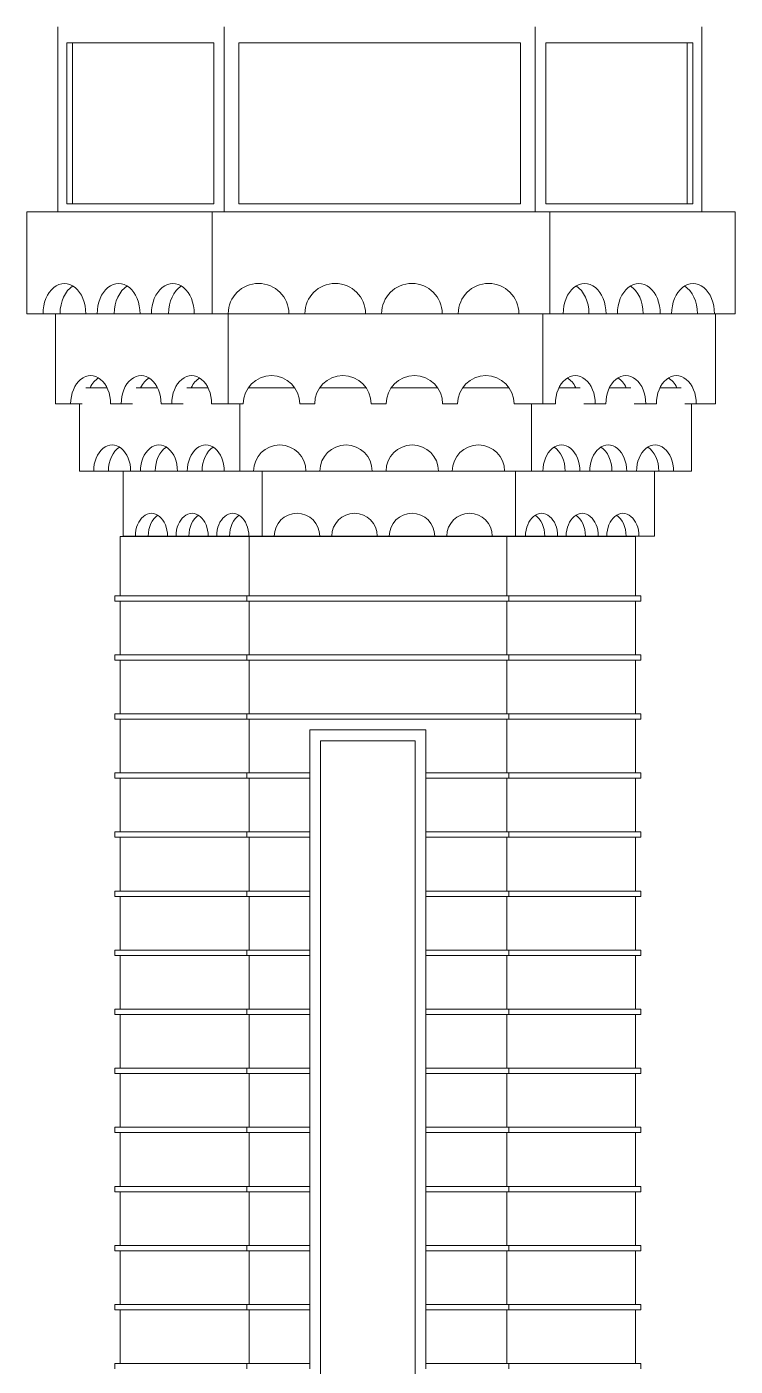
# Model space of a CAD drawing. Header units: inches. Extents: x -6210 to 141093, y -2740 to 21225.
# Drawn here: x 84129.7 to 84261.7, y 126.7 to 376.1 of the extents above; entities that cross this region are included whole.
import ezdxf

# ---------------------------------------------------------------- set-up
doc = ezdxf.new("R2010")
doc.units = ezdxf.units.IN
doc.header["$LTSCALE"] = 100
doc.header["$MEASUREMENT"] = 0
doc.layers.add('car area', color=53, linetype='Continuous')

msp = doc.modelspace()

# ---------------------------------------------------------------- linework, layer by layer
at = {"layer": 'car area', "linetype": 'Continuous', "lineweight": 0, "extrusion": (0, 1, 0)}
for p, q in [((84135.48484, 341.70481), (84135.48484, 376.14502)), ((84166.51428, 341.70481), (84166.51428, 376.14502)), ((84224.4554, 341.70481), (84224.4554, 376.14502)), ((84255.48484, 341.70481), (84255.48484, 376.14502)), ((84137.16609, 373.14502), (84137.16609, 343.14502)), ((84164.56467, 373.14502), (84137.16609, 373.14502)), ((84138.22675, 343.14502), (84138.22675, 373.14502)), ((84164.56467, 343.14502), (84164.56467, 373.14502)), ((84169.25692, 373.14502), (84169.25692, 343.14502)), ((84221.71276, 373.14502), (84169.25692, 373.14502)), ((84221.71276, 343.14502), (84221.71276, 373.14502)), ((84226.40502, 373.14502), (84226.40502, 343.14502)), ((84253.80359, 373.14502), (84226.40502, 373.14502)), ((84252.78703, 343.14502), (84252.78703, 373.14502)), ((84253.80359, 343.14502), (84253.80359, 373.14502)), ((84137.16609, 343.14502), (84164.56467, 343.14502)), ((84169.25692, 343.14502), (84221.71276, 343.14502)), ((84226.40502, 343.14502), (84253.80359, 343.14502)), ((84129.7148, 341.70481), (84164.25896, 341.70481)), ((84129.7148, 322.70481), (84129.7148, 341.70481)), ((84164.25896, 341.70481), (84227.17064, 341.70481)), ((84164.25896, 322.70481), (84164.25896, 341.70481)), ((84227.17064, 341.70481), (84261.7148, 341.70481)), ((84227.17064, 322.70481), (84227.17064, 341.70481)), ((84261.7148, 322.70481), (84261.7148, 341.70481)), ((84132.74141, 322.70481), (84129.7148, 322.70481)), ((84132.74141, 322.70481), (84135.92339, 322.70481)), ((84135.07216, 305.93317), (84135.07216, 322.70481)), ((84135.92339, 322.70481), (84140.72183, 322.70481)), ((84142.84315, 322.70481), (84140.72183, 322.70481)), ((84142.84315, 322.70481), (84146.02513, 322.70481)), ((84146.02513, 322.70481), (84150.82357, 322.70481)), ((84152.94489, 322.70481), (84150.82357, 322.70481)), ((84152.94489, 322.70481), (84156.12687, 322.70481)), ((84156.12687, 322.70481), (84160.92531, 322.70481)), ((84164.25896, 322.70481), (84160.92531, 322.70481)), ((84167.25896, 322.70481), (84164.25896, 322.70481)), ((84167.25896, 322.70481), (84178.54497, 322.70481)), ((84167.25896, 305.93317), (84167.25896, 322.70481)), ((84167.25896, 322.70481), (84178.54497, 322.70481)), ((84181.54497, 322.70481), (84178.54497, 322.70481)), ((84181.54497, 322.70481), (84192.83098, 322.70481)), ((84181.54497, 322.70481), (84192.83098, 322.70481)), ((84195.83098, 322.70481), (84192.83098, 322.70481)), ((84195.83098, 322.70481), (84207.117, 322.70481)), ((84195.83098, 322.70481), (84207.117, 322.70481)), ((84210.117, 322.70481), (84207.117, 322.70481)), ((84210.117, 322.70481), (84221.40301, 322.70481)), ((84210.117, 322.70481), (84221.40301, 322.70481)), ((84227.17064, 322.70481), (84221.40301, 322.70481)), ((84225.87743, 305.93317), (84225.87743, 322.70481)), ((84229.66725, 322.70481), (84227.17064, 322.70481)), ((84229.66725, 322.70481), (84234.75106, 322.70481)), ((84234.75106, 322.70481), (84237.64767, 322.70481)), ((84239.76899, 322.70481), (84237.64767, 322.70481)), ((84239.76899, 322.70481), (84244.8528, 322.70481)), ((84244.8528, 322.70481), (84247.74941, 322.70481)), ((84249.87073, 322.70481), (84247.74941, 322.70481)), ((84249.87073, 322.70481), (84254.95454, 322.70481)), ((84254.95454, 322.70481), (84257.85115, 322.70481)), ((84261.7148, 322.70481), (84257.85115, 322.70481)), ((84258.06422, 305.93317), (84258.06422, 322.70481)), ((84140.69566, 308.93317), (84144.66348, 308.93317)), ((84150.10804, 308.93317), (84154.07585, 308.93317)), ((84159.52041, 308.93317), (84163.48823, 308.93317)), ((84170.99408, 308.93317), (84179.63021, 308.93317)), ((84184.30519, 308.93317), (84192.94132, 308.93317)), ((84197.6163, 308.93317), (84206.25243, 308.93317)), ((84210.92741, 308.93317), (84219.56354, 308.93317)), ((84228.86824, 308.93317), (84232.83208, 308.93317)), ((84238.28061, 308.93317), (84242.24446, 308.93317)), ((84247.69299, 308.93317), (84251.65683, 308.93317)), ((84137.89223, 305.93317), (84135.07216, 305.93317)), ((84137.89223, 305.93317), (84140.03109, 305.93317)), ((84139.56422, 293.38771), (84139.56422, 305.93317)), ((84147.30461, 305.93317), (84145.32805, 305.93317)), ((84147.30461, 305.93317), (84149.44346, 305.93317)), ((84156.71698, 305.93317), (84154.74043, 305.93317)), ((84156.71698, 305.93317), (84158.85584, 305.93317)), ((84167.25896, 305.93317), (84164.1528, 305.93317)), ((84170.05423, 305.93317), (84167.25896, 305.93317)), ((84169.39781, 293.38771), (84169.39781, 305.93317)), ((84183.36534, 305.93317), (84180.57006, 305.93317)), ((84196.67645, 305.93317), (84193.88117, 305.93317)), ((84209.98755, 305.93317), (84207.19228, 305.93317)), ((84225.87743, 305.93317), (84220.50339, 305.93317)), ((84223.73063, 293.38771), (84223.73063, 305.93317)), ((84228.20366, 305.93317), (84225.87743, 305.93317)), ((84233.49666, 305.93317), (84235.63948, 305.93317)), ((84237.61604, 305.93317), (84235.63948, 305.93317)), ((84242.90903, 305.93317), (84245.05186, 305.93317)), ((84247.02841, 305.93317), (84245.05186, 305.93317)), ((84252.32141, 305.93317), (84254.46423, 305.93317)), ((84253.56422, 293.38771), (84253.56422, 305.93317)), ((84258.06422, 305.93317), (84254.46423, 305.93317)), ((84142.17811, 293.38771), (84139.56422, 293.38771)), ((84142.17811, 293.38771), (84144.92619, 293.38771)), ((84144.92619, 293.38771), (84149.07029, 293.38771)), ((84147.67786, 281.30044), (84147.67786, 293.38771)), ((84150.90234, 293.38771), (84149.07029, 293.38771)), ((84150.90234, 293.38771), (84153.65042, 293.38771)), ((84153.65042, 293.38771), (84157.79452, 293.38771)), ((84159.62657, 293.38771), (84157.79452, 293.38771)), ((84159.62657, 293.38771), (84162.37464, 293.38771)), ((84162.37464, 293.38771), (84166.51875, 293.38771)), ((84169.39781, 293.38771), (84166.51875, 293.38771)), ((84171.98872, 293.38771), (84169.39781, 293.38771)), ((84171.98872, 293.38771), (84181.73573, 293.38771)), ((84173.58597, 281.30044), (84173.58597, 293.38771)), ((84184.32664, 293.38771), (84181.73573, 293.38771)), ((84184.32664, 293.38771), (84194.07365, 293.38771)), ((84196.66456, 293.38771), (84194.07365, 293.38771)), ((84196.66456, 293.38771), (84206.41157, 293.38771)), ((84209.00248, 293.38771), (84206.41157, 293.38771)), ((84209.00248, 293.38771), (84218.7495, 293.38771)), ((84223.73063, 293.38771), (84218.7495, 293.38771)), ((84220.76974, 281.30044), (84220.76974, 293.38771)), ((84225.88679, 293.38771), (84223.73063, 293.38771)), ((84225.88679, 293.38771), (84230.0309, 293.38771)), ((84230.0309, 293.38771), (84232.77897, 293.38771)), ((84234.61102, 293.38771), (84232.77897, 293.38771)), ((84234.61102, 293.38771), (84238.75513, 293.38771)), ((84238.75513, 293.38771), (84241.5032, 293.38771)), ((84243.33525, 293.38771), (84241.5032, 293.38771)), ((84243.33525, 293.38771), (84247.47936, 293.38771)), ((84246.67786, 281.30044), (84246.67786, 293.38771)), ((84247.47936, 293.38771), (84250.22743, 293.38771)), ((84253.56422, 293.38771), (84250.22743, 293.38771)), ((84147.14367, 281.19225), (84171.14367, 281.19225)), ((84147.14367, 270.19225), (84147.14367, 281.19225)), ((84149.94782, 281.30044), (84147.67786, 281.30044)), ((84149.94782, 281.30044), (84152.3343, 281.30044)), ((84152.3343, 281.30044), (84155.93313, 281.30044)), ((84157.52412, 281.30044), (84155.93313, 281.30044)), ((84157.52412, 281.30044), (84159.91061, 281.30044)), ((84159.91061, 281.30044), (84163.50943, 281.30044)), ((84165.10042, 281.30044), (84163.50943, 281.30044)), ((84165.10042, 281.30044), (84167.48691, 281.30044)), ((84165.14367, 281.30044), (84165.14367, 281.19225)), ((84167.48691, 281.30044), (84171.08574, 281.30044)), ((84173.58597, 281.30044), (84171.08574, 281.30044)), ((84171.14367, 281.19225), (84219.14367, 281.19225)), ((84171.14367, 270.19225), (84171.14367, 281.19225)), ((84175.83597, 281.30044), (84173.58597, 281.30044)), ((84175.83597, 281.30044), (84184.30048, 281.30044)), ((84186.55048, 281.30044), (84184.30048, 281.30044)), ((84186.55048, 281.30044), (84195.01499, 281.30044)), ((84197.26499, 281.30044), (84195.01499, 281.30044)), ((84197.26499, 281.30044), (84205.72951, 281.30044)), ((84207.97951, 281.30044), (84205.72951, 281.30044)), ((84207.97951, 281.30044), (84216.44402, 281.30044)), ((84220.76974, 281.30044), (84216.44402, 281.30044)), ((84219.14367, 281.19225), (84243.14367, 281.19225)), ((84219.14367, 270.19225), (84219.14367, 281.19225)), ((84222.6422, 281.30044), (84220.76974, 281.30044)), ((84222.6422, 281.30044), (84226.24103, 281.30044)), ((84225.14367, 281.30044), (84225.14367, 281.19225)), ((84226.24103, 281.30044), (84228.62751, 281.30044)), ((84230.2185, 281.30044), (84228.62751, 281.30044)), ((84230.2185, 281.30044), (84233.81733, 281.30044)), ((84233.81733, 281.30044), (84236.20381, 281.30044)), ((84237.7948, 281.30044), (84236.20381, 281.30044)), ((84237.7948, 281.30044), (84241.39363, 281.30044)), ((84241.39363, 281.30044), (84243.78012, 281.30044)), ((84243.14367, 270.19225), (84243.14367, 281.19225)), ((84246.67786, 281.30044), (84243.78012, 281.30044)), ((84146.14367, 270.19225), (84170.72946, 270.19225)), ((84146.14367, 269.19225), (84146.14367, 270.19225)), ((84170.72946, 270.19225), (84219.55789, 270.19225)), ((84170.72946, 269.19225), (84170.72946, 270.19225)), ((84219.55789, 270.19225), (84244.14367, 270.19225)), ((84219.55789, 269.19225), (84219.55789, 270.19225)), ((84244.14367, 269.19225), (84244.14367, 270.19225)), ((84170.72946, 269.19225), (84146.14367, 269.19225)), ((84147.14367, 259.19225), (84147.14367, 269.19225)), ((84219.55789, 269.19225), (84170.72946, 269.19225)), ((84171.14367, 259.19225), (84171.14367, 269.19225)), ((84219.14367, 259.19225), (84219.14367, 269.19225)), ((84244.14367, 269.19225), (84219.55789, 269.19225)), ((84243.14367, 259.19225), (84243.14367, 269.19225)), ((84146.14367, 259.19225), (84170.72946, 259.19225)), ((84146.14367, 258.19225), (84146.14367, 259.19225)), ((84170.72946, 258.19225), (84146.14367, 258.19225)), ((84147.14367, 248.19225), (84147.14367, 258.19225)), ((84170.72946, 259.19225), (84219.55789, 259.19225)), ((84170.72946, 258.19225), (84170.72946, 259.19225)), ((84219.55789, 258.19225), (84170.72946, 258.19225)), ((84171.14367, 248.19225), (84171.14367, 258.19225)), ((84219.14367, 248.19225), (84219.14367, 258.19225)), ((84219.55789, 259.19225), (84244.14367, 259.19225)), ((84219.55789, 258.19225), (84219.55789, 259.19225)), ((84244.14367, 258.19225), (84219.55789, 258.19225)), ((84243.14367, 248.19225), (84243.14367, 258.19225)), ((84244.14367, 258.19225), (84244.14367, 259.19225)), ((84146.14367, 248.19225), (84170.72946, 248.19225)), ((84146.14367, 247.19225), (84146.14367, 248.19225)), ((84170.72946, 247.19225), (84146.14367, 247.19225)), ((84147.14367, 237.19225), (84147.14367, 247.19225)), ((84170.72946, 248.19225), (84219.55789, 248.19225)), ((84170.72946, 247.19225), (84170.72946, 248.19225)), ((84219.55789, 247.19225), (84170.72946, 247.19225)), ((84171.14367, 237.19225), (84171.14367, 247.19225)), ((84219.14367, 237.19225), (84219.14367, 247.19225)), ((84219.55789, 248.19225), (84244.14367, 248.19225)), ((84219.55789, 247.19225), (84219.55789, 248.19225)), ((84244.14367, 247.19225), (84219.55789, 247.19225)), ((84243.14367, 237.19225), (84243.14367, 247.19225)), ((84244.14367, 247.19225), (84244.14367, 248.19225)), ((84204.09798, 245.19225), (84182.4278, 245.19225)), ((84182.4278, 245.19225), (84182.4278, 237.19225)), ((84204.09798, 237.19225), (84204.09798, 245.19225)), ((84202.09798, 243.19225), (84184.4278, 243.19225)), ((84184.4278, 243.19225), (84184.4278, 31.19225)), ((84184.4278, 243.19225), (84202.09798, 243.19225)), ((84184.4278, 31.19225), (84184.4278, 243.19225)), ((84202.09798, 31.19225), (84202.09798, 243.19225)), ((84202.09798, 243.19225), (84202.09798, 31.19225)), ((84146.14367, 236.19225), (84146.14367, 237.19225)), ((84146.14367, 237.19225), (84170.72946, 237.19225)), ((84170.72946, 236.19225), (84170.72946, 237.19225)), ((84170.72946, 237.19225), (84182.4278, 237.19225)), ((84182.4278, 236.19225), (84182.4278, 237.19225)), ((84204.09798, 237.19225), (84219.55789, 237.19225)), ((84204.09798, 237.19225), (84204.09798, 236.19225)), ((84219.55789, 237.19225), (84244.14367, 237.19225)), ((84219.55789, 236.19225), (84219.55789, 237.19225)), ((84244.14367, 236.19225), (84244.14367, 237.19225)), ((84170.72946, 236.19225), (84146.14367, 236.19225)), ((84147.14367, 226.19225), (84147.14367, 236.19225)), ((84182.4278, 236.19225), (84170.72946, 236.19225)), ((84171.14367, 226.19225), (84171.14367, 236.19225)), ((84182.4278, 236.19225), (84182.4278, 226.19225)), ((84204.09798, 226.19225), (84204.09798, 236.19225)), ((84219.55789, 236.19225), (84204.09798, 236.19225)), ((84219.14367, 226.19225), (84219.14367, 236.19225)), ((84244.14367, 236.19225), (84219.55789, 236.19225)), ((84243.14367, 226.19225), (84243.14367, 236.19225)), ((84146.14367, 225.19225), (84146.14367, 226.19225)), ((84146.14367, 226.19225), (84170.72946, 226.19225)), ((84170.72946, 225.19225), (84146.14367, 225.19225)), ((84147.14367, 215.19225), (84147.14367, 225.19225)), ((84170.72946, 225.19225), (84170.72946, 226.19225)), ((84170.72946, 226.19225), (84182.4278, 226.19225)), ((84182.4278, 225.19225), (84170.72946, 225.19225)), ((84171.14367, 215.19225), (84171.14367, 225.19225)), ((84182.4278, 225.19225), (84182.4278, 226.19225)), ((84182.4278, 225.19225), (84182.4278, 215.19225)), ((84204.09798, 226.19225), (84219.55789, 226.19225)), ((84204.09798, 226.19225), (84204.09798, 225.19225)), ((84204.09798, 215.19225), (84204.09798, 225.19225)), ((84219.55789, 225.19225), (84204.09798, 225.19225)), ((84219.14367, 215.19225), (84219.14367, 225.19225)), ((84219.55789, 226.19225), (84244.14367, 226.19225)), ((84219.55789, 225.19225), (84219.55789, 226.19225)), ((84244.14367, 225.19225), (84219.55789, 225.19225)), ((84243.14367, 215.19225), (84243.14367, 225.19225)), ((84244.14367, 225.19225), (84244.14367, 226.19225)), ((84146.14367, 214.19225), (84146.14367, 215.19225)), ((84146.14367, 215.19225), (84170.72946, 215.19225)), ((84170.72946, 214.19225), (84170.72946, 215.19225)), ((84170.72946, 215.19225), (84182.4278, 215.19225)), ((84182.4278, 214.19225), (84182.4278, 215.19225)), ((84204.09798, 215.19225), (84219.55789, 215.19225)), ((84204.09798, 215.19225), (84204.09798, 214.19225)), ((84219.55789, 215.19225), (84244.14367, 215.19225)), ((84219.55789, 214.19225), (84219.55789, 215.19225)), ((84244.14367, 214.19225), (84244.14367, 215.19225)), ((84170.72946, 214.19225), (84146.14367, 214.19225)), ((84147.14367, 204.19225), (84147.14367, 214.19225)), ((84182.4278, 214.19225), (84170.72946, 214.19225)), ((84171.14367, 204.19225), (84171.14367, 214.19225)), ((84182.4278, 214.19225), (84182.4278, 204.19225)), ((84204.09798, 204.19225), (84204.09798, 214.19225)), ((84219.55789, 214.19225), (84204.09798, 214.19225)), ((84219.14367, 204.19225), (84219.14367, 214.19225)), ((84244.14367, 214.19225), (84219.55789, 214.19225)), ((84243.14367, 204.19225), (84243.14367, 214.19225)), ((84146.14367, 203.19225), (84146.14367, 204.19225)), ((84146.14367, 204.19225), (84170.72946, 204.19225)), ((84170.72946, 203.19225), (84146.14367, 203.19225)), ((84147.14367, 193.19225), (84147.14367, 203.19225)), ((84170.72946, 203.19225), (84170.72946, 204.19225)), ((84170.72946, 204.19225), (84182.4278, 204.19225)), ((84182.4278, 203.19225), (84170.72946, 203.19225)), ((84171.14367, 193.19225), (84171.14367, 203.19225)), ((84182.4278, 203.19225), (84182.4278, 204.19225)), ((84182.4278, 203.19225), (84182.4278, 193.19225)), ((84204.09798, 204.19225), (84219.55789, 204.19225)), ((84204.09798, 204.19225), (84204.09798, 203.19225)), ((84204.09798, 193.19225), (84204.09798, 203.19225)), ((84219.55789, 203.19225), (84204.09798, 203.19225)), ((84219.14367, 193.19225), (84219.14367, 203.19225)), ((84219.55789, 204.19225), (84244.14367, 204.19225)), ((84219.55789, 203.19225), (84219.55789, 204.19225)), ((84244.14367, 203.19225), (84219.55789, 203.19225)), ((84243.14367, 193.19225), (84243.14367, 203.19225)), ((84244.14367, 203.19225), (84244.14367, 204.19225)), ((84146.14367, 192.19225), (84146.14367, 193.19225)), ((84146.14367, 193.19225), (84170.72946, 193.19225)), ((84170.72946, 192.19225), (84146.14367, 192.19225)), ((84147.14367, 182.19225), (84147.14367, 192.19225)), ((84170.72946, 192.19225), (84170.72946, 193.19225)), ((84170.72946, 193.19225), (84182.4278, 193.19225)), ((84182.4278, 192.19225), (84170.72946, 192.19225)), ((84171.14367, 182.19225), (84171.14367, 192.19225)), ((84182.4278, 192.19225), (84182.4278, 193.19225)), ((84182.4278, 192.19225), (84182.4278, 182.19225)), ((84204.09798, 193.19225), (84219.55789, 193.19225)), ((84204.09798, 193.19225), (84204.09798, 192.19225)), ((84204.09798, 182.19225), (84204.09798, 192.19225)), ((84219.55789, 192.19225), (84204.09798, 192.19225)), ((84219.14367, 182.19225), (84219.14367, 192.19225)), ((84219.55789, 193.19225), (84244.14367, 193.19225)), ((84219.55789, 192.19225), (84219.55789, 193.19225)), ((84244.14367, 192.19225), (84219.55789, 192.19225)), ((84243.14367, 182.19225), (84243.14367, 192.19225)), ((84244.14367, 192.19225), (84244.14367, 193.19225)), ((84146.14367, 181.19225), (84146.14367, 182.19225)), ((84146.14367, 182.19225), (84170.72946, 182.19225)), ((84170.72946, 181.19225), (84170.72946, 182.19225)), ((84170.72946, 182.19225), (84182.4278, 182.19225)), ((84182.4278, 181.19225), (84182.4278, 182.19225)), ((84204.09798, 182.19225), (84219.55789, 182.19225)), ((84204.09798, 182.19225), (84204.09798, 181.19225)), ((84219.55789, 182.19225), (84244.14367, 182.19225)), ((84219.55789, 181.19225), (84219.55789, 182.19225)), ((84244.14367, 181.19225), (84244.14367, 182.19225)), ((84170.72946, 181.19225), (84146.14367, 181.19225)), ((84147.14367, 171.19225), (84147.14367, 181.19225)), ((84182.4278, 181.19225), (84170.72946, 181.19225)), ((84171.14367, 171.19225), (84171.14367, 181.19225)), ((84182.4278, 181.19225), (84182.4278, 171.19225)), ((84204.09798, 171.19225), (84204.09798, 181.19225)), ((84219.55789, 181.19225), (84204.09798, 181.19225)), ((84219.14367, 171.19225), (84219.14367, 181.19225)), ((84244.14367, 181.19225), (84219.55789, 181.19225)), ((84243.14367, 171.19225), (84243.14367, 181.19225)), ((84146.14367, 170.19225), (84146.14367, 171.19225)), ((84146.14367, 171.19225), (84170.72946, 171.19225)), ((84170.72946, 170.19225), (84146.14367, 170.19225)), ((84147.14367, 160.19225), (84147.14367, 170.19225)), ((84170.72946, 170.19225), (84170.72946, 171.19225)), ((84170.72946, 171.19225), (84182.4278, 171.19225)), ((84182.4278, 170.19225), (84170.72946, 170.19225)), ((84171.14367, 160.19225), (84171.14367, 170.19225)), ((84182.4278, 170.19225), (84182.4278, 171.19225)), ((84182.4278, 170.19225), (84182.4278, 160.19225)), ((84204.09798, 171.19225), (84219.55789, 171.19225)), ((84204.09798, 171.19225), (84204.09798, 170.19225)), ((84204.09798, 160.19225), (84204.09798, 170.19225)), ((84219.55789, 170.19225), (84204.09798, 170.19225)), ((84219.14367, 160.19225), (84219.14367, 170.19225)), ((84219.55789, 171.19225), (84244.14367, 171.19225)), ((84219.55789, 170.19225), (84219.55789, 171.19225)), ((84244.14367, 170.19225), (84219.55789, 170.19225)), ((84243.14367, 160.19225), (84243.14367, 170.19225)), ((84244.14367, 170.19225), (84244.14367, 171.19225)), ((84146.14367, 159.19225), (84146.14367, 160.19225)), ((84146.14367, 160.19225), (84170.72946, 160.19225)), ((84170.72946, 159.19225), (84170.72946, 160.19225)), ((84170.72946, 160.19225), (84182.4278, 160.19225)), ((84182.4278, 159.19225), (84182.4278, 160.19225)), ((84204.09798, 160.19225), (84219.55789, 160.19225)), ((84204.09798, 160.19225), (84204.09798, 159.19225)), ((84219.55789, 160.19225), (84244.14367, 160.19225)), ((84219.55789, 159.19225), (84219.55789, 160.19225)), ((84244.14367, 159.19225), (84244.14367, 160.19225)), ((84170.72946, 159.19225), (84146.14367, 159.19225)), ((84147.14367, 149.19225), (84147.14367, 159.19225)), ((84182.4278, 159.19225), (84170.72946, 159.19225)), ((84171.14367, 149.19225), (84171.14367, 159.19225)), ((84182.4278, 159.19225), (84182.4278, 149.19225)), ((84204.09798, 149.19225), (84204.09798, 159.19225)), ((84219.55789, 159.19225), (84204.09798, 159.19225)), ((84219.14367, 149.19225), (84219.14367, 159.19225)), ((84244.14367, 159.19225), (84219.55789, 159.19225)), ((84243.14367, 149.19225), (84243.14367, 159.19225)), ((84146.14367, 148.19225), (84146.14367, 149.19225)), ((84146.14367, 149.19225), (84170.72946, 149.19225)), ((84170.72946, 148.19225), (84146.14367, 148.19225)), ((84147.14367, 138.19225), (84147.14367, 148.19225)), ((84170.72946, 148.19225), (84170.72946, 149.19225)), ((84170.72946, 149.19225), (84182.4278, 149.19225)), ((84182.4278, 148.19225), (84170.72946, 148.19225)), ((84171.14367, 138.19225), (84171.14367, 148.19225)), ((84182.4278, 148.19225), (84182.4278, 149.19225)), ((84182.4278, 148.19225), (84182.4278, 138.19225)), ((84204.09798, 149.19225), (84219.55789, 149.19225)), ((84204.09798, 149.19225), (84204.09798, 148.19225)), ((84204.09798, 138.19225), (84204.09798, 148.19225)), ((84219.55789, 148.19225), (84204.09798, 148.19225)), ((84219.14367, 138.19225), (84219.14367, 148.19225)), ((84219.55789, 149.19225), (84244.14367, 149.19225)), ((84219.55789, 148.19225), (84219.55789, 149.19225)), ((84244.14367, 148.19225), (84219.55789, 148.19225)), ((84243.14367, 138.19225), (84243.14367, 148.19225)), ((84244.14367, 148.19225), (84244.14367, 149.19225)), ((84146.14367, 137.19225), (84146.14367, 138.19225)), ((84146.14367, 138.19225), (84170.72946, 138.19225)), ((84170.72946, 137.19225), (84170.72946, 138.19225)), ((84170.72946, 138.19225), (84182.4278, 138.19225)), ((84182.4278, 137.19225), (84182.4278, 138.19225)), ((84204.09798, 138.19225), (84219.55789, 138.19225)), ((84204.09798, 138.19225), (84204.09798, 137.19225)), ((84219.55789, 138.19225), (84244.14367, 138.19225)), ((84219.55789, 137.19225), (84219.55789, 138.19225)), ((84244.14367, 137.19225), (84244.14367, 138.19225)), ((84170.72946, 137.19225), (84146.14367, 137.19225)), ((84147.14367, 127.19225), (84147.14367, 137.19225)), ((84182.4278, 137.19225), (84170.72946, 137.19225)), ((84171.14367, 127.19225), (84171.14367, 137.19225)), ((84182.4278, 137.19225), (84182.4278, 127.19225)), ((84204.09798, 127.19225), (84204.09798, 137.19225)), ((84219.55789, 137.19225), (84204.09798, 137.19225)), ((84219.14367, 127.19225), (84219.14367, 137.19225)), ((84244.14367, 137.19225), (84219.55789, 137.19225)), ((84243.14367, 127.19225), (84243.14367, 137.19225)), ((84146.14367, 126.19225), (84146.14367, 127.19225)), ((84146.14367, 127.19225), (84170.72946, 127.19225)), ((84170.72946, 126.19225), (84170.72946, 127.19225)), ((84170.72946, 127.19225), (84182.4278, 127.19225)), ((84182.4278, 126.19225), (84182.4278, 127.19225)), ((84204.09798, 127.19225), (84219.55789, 127.19225)), ((84204.09798, 127.19225), (84204.09798, 126.19225)), ((84219.55789, 127.19225), (84244.14367, 127.19225)), ((84219.55789, 126.19225), (84219.55789, 127.19225)), ((84244.14367, 126.19225), (84244.14367, 127.19225))]:
    msp.add_line(p, q, dxfattribs=at)
at = {"layer": 'car area', "linetype": 'Continuous', "lineweight": 0}
for centre, radius in [((84172.90196, 322.70481), 5.64301), ((84187.18798, 322.70481), 5.64301), ((84201.47399, 322.70481), 5.64301), ((84215.76001, 322.70481), 5.64301), ((84175.31215, 305.93317), 5.25792), ((84188.62326, 305.93317), 5.25792), ((84201.93436, 305.93317), 5.25792), ((84215.24547, 305.93317), 5.25792), ((84176.86222, 293.38771), 4.87351), ((84189.20015, 293.38771), 4.87351), ((84201.53807, 293.38771), 4.87351), ((84213.87599, 293.38771), 4.87351), ((84180.06823, 281.30044), 4.23226), ((84190.78274, 281.30044), 4.23226), ((84201.49725, 281.30044), 4.23226), ((84212.21176, 281.30044), 4.23226)]:
    msp.add_arc(centre, radius, 0, 180, dxfattribs=at)
for centre, major_axis, start_param, end_param in [((84136.73162, 322.70481), (0, 5.64301), 4.71238898, 7.853981634), ((84139.9136, 322.70481), (0, -5.64301), 3.551717228, 4.71238898), ((84146.83336, 322.70481), (0, 5.64301), 4.71238898, 7.853981634), ((84150.01534, 322.70481), (0, -5.64301), 3.551717228, 4.71238898), ((84156.9351, 322.70481), (0, 5.64301), 4.71238898, 7.853981634), ((84160.11708, 322.70481), (0, -5.64301), 3.551717228, 4.71238898), ((84233.65746, 322.70481), (0, 5.64301), 4.71238898, 7.853981634), ((84230.47548, 322.70481), (0, -5.64301), 1.570796327, 2.731468079), ((84243.7592, 322.70481), (0, 5.64301), 4.71238898, 7.853981634), ((84240.57722, 322.70481), (0, -5.64301), 1.570796327, 2.731468079), ((84253.86094, 322.70481), (0, 5.64301), 4.71238898, 7.853981634), ((84250.67896, 322.70481), (0, -5.64301), 1.570796327, 2.731468079), ((84141.61014, 305.93317), (0, 5.25792), 4.71238898, 7.853981634), ((84144.57498, 305.93317), (0, -5.25792), 3.551717228, 4.105191505), ((84151.02252, 305.93317), (0, 5.25792), 4.71238898, 7.853981634), ((84153.98735, 305.93317), (0, -5.25792), 3.551717228, 4.105191505), ((84160.43489, 305.93317), (0, 5.25792), 4.71238898, 7.853981634), ((84163.39973, 305.93317), (0, -5.25792), 3.551717228, 4.105191505), ((84231.92157, 305.93317), (0, 5.25792), 4.71238898, 7.853981634), ((84228.95674, 305.93317), (0, -5.25792), 2.177993802, 2.731468079), ((84241.33395, 305.93317), (0, 5.25792), 4.71238898, 7.853981634), ((84238.36911, 305.93317), (0, -5.25792), 2.177993802, 2.731468079), ((84250.74632, 305.93317), (0, 5.25792), 4.71238898, 7.853981634), ((84247.78149, 305.93317), (0, -5.25792), 2.177993802, 2.731468079), ((84145.6242, 293.38771), (0, 4.87351), 4.71238898, 7.853981634), ((84148.37228, 293.38771), (0, -4.87351), 3.551717228, 4.71238898), ((84154.34843, 293.38771), (0, 4.87351), 4.71238898, 7.853981634), ((84157.09651, 293.38771), (0, -4.87351), 3.551717228, 4.71238898), ((84163.07266, 293.38771), (0, 4.87351), 4.71238898, 7.853981634), ((84165.82073, 293.38771), (0, -4.87351), 3.551717228, 4.71238898), ((84229.33288, 293.38771), (0, 4.87351), 4.71238898, 7.853981634), ((84226.58481, 293.38771), (0, -4.87351), 1.570796327, 2.731468079), ((84238.05711, 293.38771), (0, 4.87351), 4.71238898, 7.853981634), ((84235.30904, 293.38771), (0, -4.87351), 1.570796327, 2.731468079), ((84246.78134, 293.38771), (0, 4.87351), 4.71238898, 7.853981634), ((84244.03327, 293.38771), (0, -4.87351), 1.570796327, 2.731468079), ((84152.94047, 281.30044), (0, 4.23226), 4.71238898, 7.853981634), ((84155.32696, 281.30044), (0, -4.23226), 3.551717228, 4.71238898), ((84160.51678, 281.30044), (0, 4.23226), 4.71238898, 7.853981634), ((84162.90326, 281.30044), (0, -4.23226), 3.551717228, 4.71238898), ((84168.09308, 281.30044), (0, 4.23226), 4.71238898, 7.853981634), ((84170.47957, 281.30044), (0, -4.23226), 3.551717228, 4.71238898), ((84225.63485, 281.30044), (0, 4.23226), 4.71238898, 7.853981634), ((84223.24837, 281.30044), (0, -4.23226), 1.570796327, 2.731468079), ((84233.21116, 281.30044), (0, 4.23226), 4.71238898, 7.853981634), ((84230.82467, 281.30044), (0, -4.23226), 1.570796327, 2.731468079), ((84240.78746, 281.30044), (0, 4.23226), 4.71238898, 7.853981634), ((84238.40098, 281.30044), (0, -4.23226), 1.570796327, 2.731468079)]:
    msp.add_ellipse(centre, major_axis=major_axis, ratio=0.707106781, start_param=start_param, end_param=end_param, dxfattribs=at)

doc.saveas('drawing.dxf')
